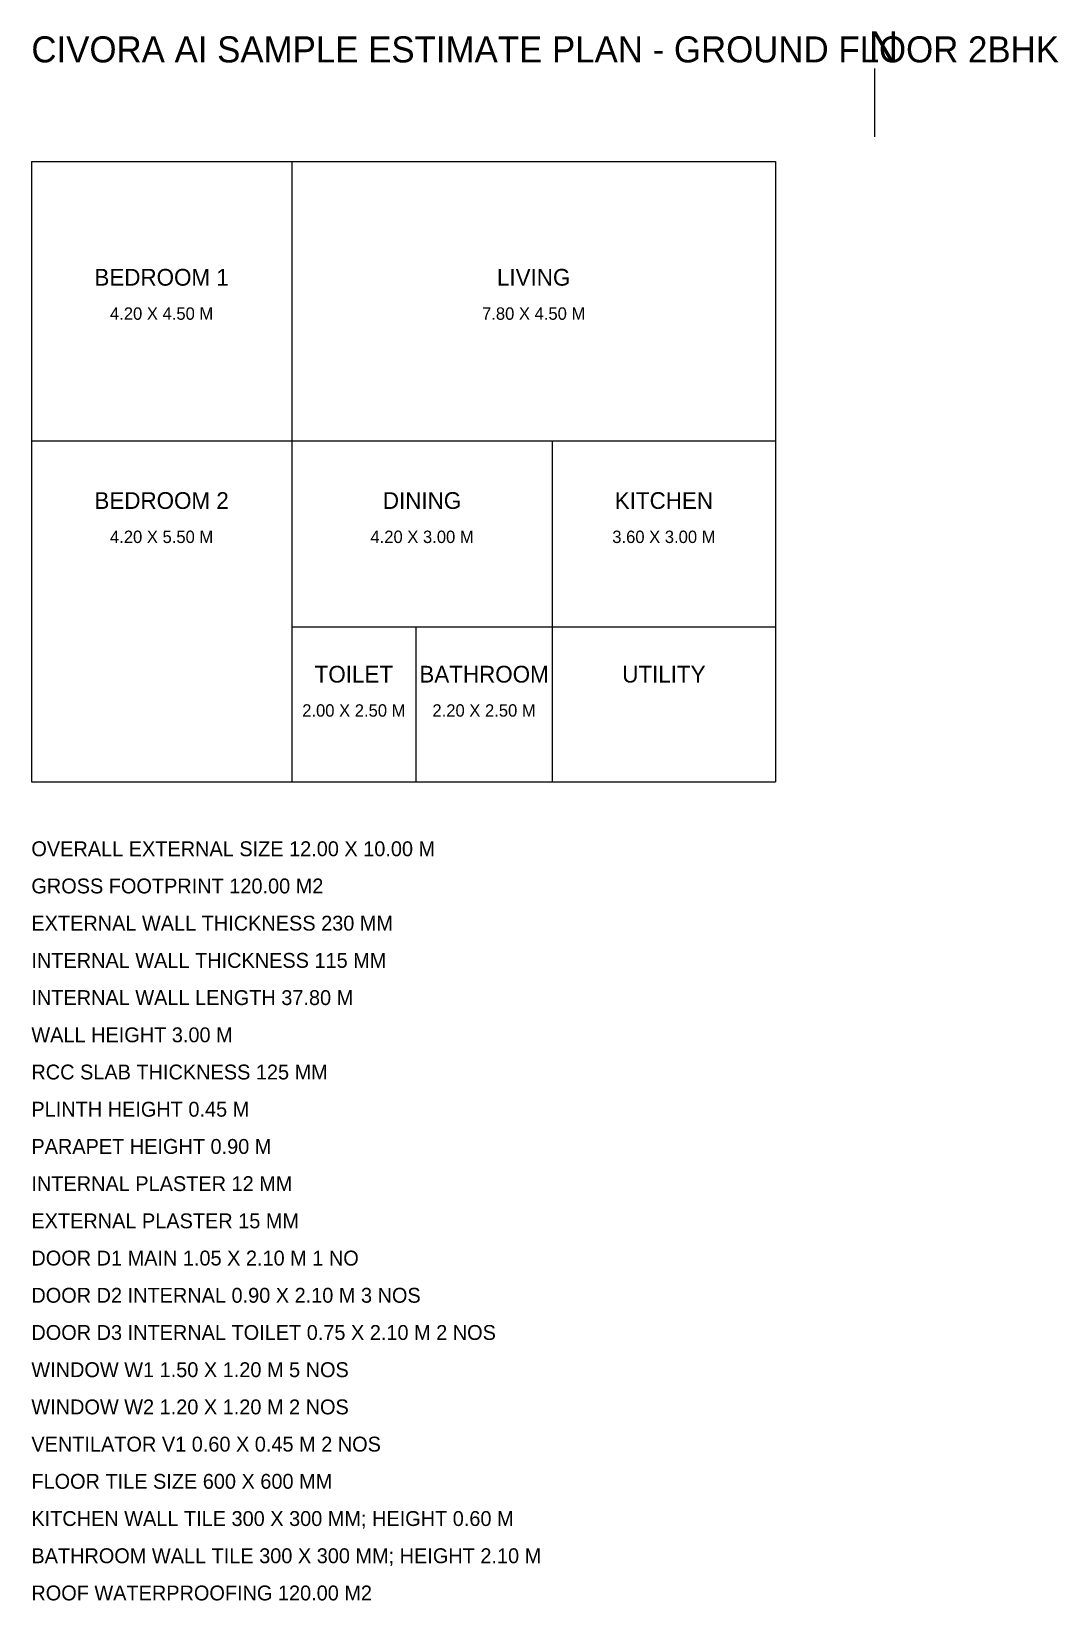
# Model space of a CAD drawing. Header units: metres. Extents: x 0 to 16.6, y -13.2 to 12.1.
import ezdxf
from ezdxf.enums import TextEntityAlignment as Align

# ---------------------------------------------------------------- set-up
doc = ezdxf.new("R2010")
doc.units = ezdxf.units.M

msp = doc.modelspace()

# ---------------------------------------------------------------- linework, layer by layer
at = {"layer": 'NORTH'}
msp.add_line((13.6, 10.4), (13.6, 11.5), dxfattribs=at)
at = {"layer": 'WALL'}
for p, q in [((0, 10), (0, 5.5)), ((0, 10), (0, 0)), ((0, 10), (4.2, 10)), ((0, 10), (12, 10)), ((4.2, 10), (4.2, 5.5)), ((4.2, 10), (12, 10)), ((12, 10), (12, 5.5)), ((12, 10), (12, 0)), ((0, 5.5), (0, 0)), ((0, 5.5), (4.2, 5.5)), ((4.2, 5.5), (4.2, 2.5)), ((4.2, 5.5), (4.2, 0)), ((4.2, 5.5), (8.4, 5.5)), ((4.2, 5.5), (12, 5.5)), ((8.4, 5.5), (8.4, 2.5)), ((8.4, 5.5), (12, 5.5)), ((12, 5.5), (12, 2.5)), ((4.2, 2.5), (4.2, 0)), ((4.2, 2.5), (6.2, 2.5)), ((4.2, 2.5), (8.4, 2.5)), ((6.2, 2.5), (6.2, 0)), ((6.2, 2.5), (8.4, 2.5)), ((8.4, 2.5), (8.4, 0)), ((8.4, 2.5), (12, 2.5)), ((12, 2.5), (12, 0)), ((0, 0), (4.2, 0)), ((0, 0), (12, 0)), ((4.2, 0), (6.2, 0)), ((6.2, 0), (8.4, 0)), ((8.4, 0), (12, 0))]:
    msp.add_line(p, q, dxfattribs=at)

# ---------------------------------------------------------------- texts
at = {"layer": 'NORTH'}
msp.add_text('N', height=0.5, dxfattribs=at).set_placement((13.5, 11.6))
at = {"layer": 'NOTES'}
for s, height, p in [('CIVORA AI SAMPLE ESTIMATE PLAN - GROUND FLOOR 2BHK', 0.42, (0, 11.6)), ('OVERALL EXTERNAL SIZE 12.00 X 10.00 M', 0.24, (0, -1.2)), ('GROSS FOOTPRINT 120.00 M2', 0.24, (0, -1.8)), ('EXTERNAL WALL THICKNESS 230 MM', 0.24, (0, -2.4)), ('INTERNAL WALL THICKNESS 115 MM', 0.24, (0, -3)), ('INTERNAL WALL LENGTH 37.80 M', 0.24, (0, -3.6)), ('WALL HEIGHT 3.00 M', 0.24, (0, -4.2)), ('RCC SLAB THICKNESS 125 MM', 0.24, (0, -4.8)), ('PLINTH HEIGHT 0.45 M', 0.24, (0, -5.4)), ('PARAPET HEIGHT 0.90 M', 0.24, (0, -6)), ('INTERNAL PLASTER 12 MM', 0.24, (0, -6.6)), ('EXTERNAL PLASTER 15 MM', 0.24, (0, -7.2)), ('DOOR D1 MAIN 1.05 X 2.10 M 1 NO', 0.24, (0, -7.8)), ('DOOR D2 INTERNAL 0.90 X 2.10 M 3 NOS', 0.24, (0, -8.4)), ('DOOR D3 INTERNAL TOILET 0.75 X 2.10 M 2 NOS', 0.24, (0, -9)), ('WINDOW W1 1.50 X 1.20 M 5 NOS', 0.24, (0, -9.6)), ('WINDOW W2 1.20 X 1.20 M 2 NOS', 0.24, (0, -10.2)), ('VENTILATOR V1 0.60 X 0.45 M 2 NOS', 0.24, (0, -10.8)), ('FLOOR TILE SIZE 600 X 600 MM', 0.24, (0, -11.4)), ('KITCHEN WALL TILE 300 X 300 MM; HEIGHT 0.60 M', 0.24, (0, -12)), ('BATHROOM WALL TILE 300 X 300 MM; HEIGHT 2.10 M', 0.24, (0, -12.6)), ('ROOF WATERPROOFING 120.00 M2', 0.24, (0, -13.2))]:
    msp.add_text(s, height=height, dxfattribs=at).set_placement(p)
at = {"layer": 'ROOMS'}
for s, height, p in [('BEDROOM 1', 0.27, (2.1, 8)), ('LIVING', 0.27, (8.1, 8)), ('4.20 X 4.50 M', 0.2, (2.1, 7.45)), ('7.80 X 4.50 M', 0.2, (8.1, 7.45)), ('BEDROOM 2', 0.27, (2.1, 4.4)), ('DINING', 0.27, (6.3, 4.4)), ('KITCHEN', 0.27, (10.2, 4.4)), ('4.20 X 5.50 M', 0.2, (2.1, 3.85)), ('4.20 X 3.00 M', 0.2, (6.3, 3.85)), ('3.60 X 3.00 M', 0.2, (10.2, 3.85)), ('TOILET', 0.27, (5.2, 1.6)), ('BATHROOM', 0.27, (7.3, 1.6)), ('UTILITY', 0.27, (10.2, 1.6)), ('2.00 X 2.50 M', 0.2, (5.2, 1.05)), ('2.20 X 2.50 M', 0.2, (7.3, 1.05))]:
    msp.add_text(s, height=height, dxfattribs=at).set_placement(p, align=Align.CENTER)

doc.saveas('drawing.dxf')
